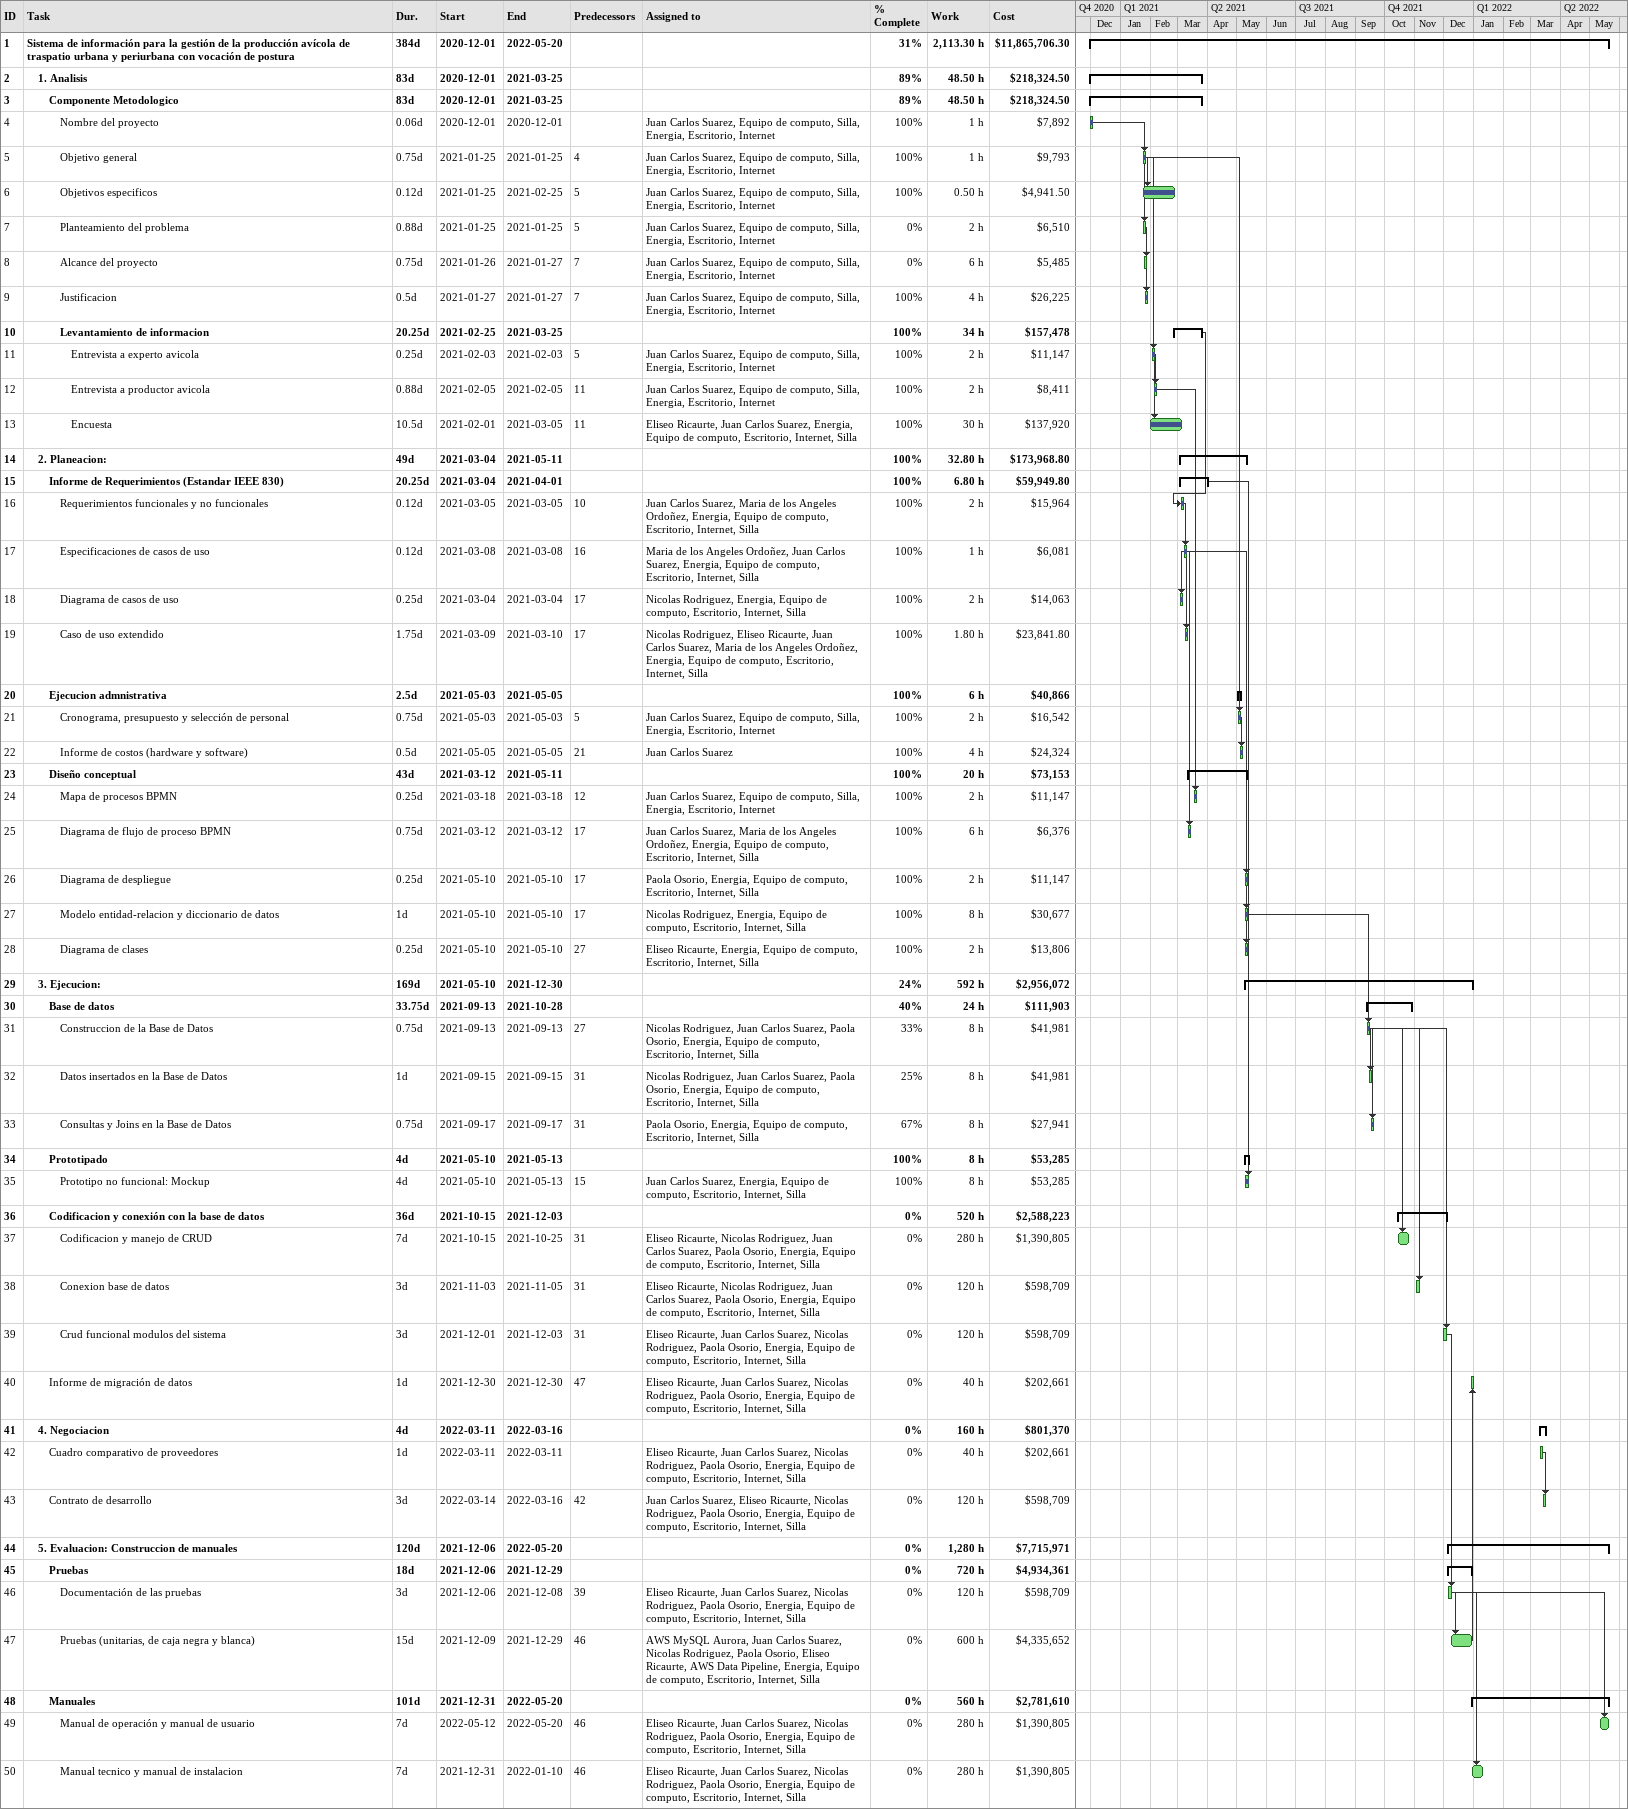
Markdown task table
| ID | Level | Task | Duration | Start | Finish | Predecessors | Resources | % complete | Work (h) | Cost ($) |
|---|---|---|---|---|---|---|---|---|---|---|
| 1 | 1 | **Sistema de información para la gestión de la producción avícola de traspatio urbana y periurbana con vocación de postura** | 384d | 2020-12-01 | 2022-05-20 |  |  | 31 | 2113.30 | 11865706.30 |
| 2 | 2 | **1. Analisis** | 83d | 2020-12-01 | 2021-03-25 |  |  | 89 | 48.50 | 218324.50 |
| 3 | 3 | **Componente Metodologico** | 83d | 2020-12-01 | 2021-03-25 |  |  | 89 | 48.50 | 218324.50 |
| 4 | 4 | Nombre del proyecto | 0.06d | 2020-12-01 | 2020-12-01 |  | Juan Carlos Suarez, Equipo de computo, Silla, Energia, Escritorio, Internet | 100 | 1 | 7892 |
| 5 | 4 | Objetivo general | 0.75d | 2021-01-25 | 2021-01-25 | 4 | Juan Carlos Suarez, Equipo de computo, Silla, Energia, Escritorio, Internet | 100 | 1 | 9793 |
| 6 | 4 | Objetivos especificos | 0.12d | 2021-01-25 | 2021-02-25 | 5 | Juan Carlos Suarez, Equipo de computo, Silla, Energia, Escritorio, Internet | 100 | 0.50 | 4941.50 |
| 7 | 4 | Planteamiento del problema | 0.88d | 2021-01-25 | 2021-01-25 | 5 | Juan Carlos Suarez, Equipo de computo, Silla, Energia, Escritorio, Internet | 0 | 2 | 6510 |
| 8 | 4 | Alcance del proyecto | 0.75d | 2021-01-26 | 2021-01-27 | 7 | Juan Carlos Suarez, Equipo de computo, Silla, Energia, Escritorio, Internet | 0 | 6 | 5485 |
| 9 | 4 | Justificacion | 0.5d | 2021-01-27 | 2021-01-27 | 7 | Juan Carlos Suarez, Equipo de computo, Silla, Energia, Escritorio, Internet | 100 | 4 | 26225 |
| 10 | 4 | **Levantamiento de informacion** | 20.25d | 2021-02-25 | 2021-03-25 |  |  | 100 | 34 | 157478 |
| 11 | 5 | Entrevista a experto avicola | 0.25d | 2021-02-03 | 2021-02-03 | 5 | Juan Carlos Suarez, Equipo de computo, Silla, Energia, Escritorio, Internet | 100 | 2 | 11147 |
| 12 | 5 | Entrevista a productor avicola | 0.88d | 2021-02-05 | 2021-02-05 | 11 | Juan Carlos Suarez, Equipo de computo, Silla, Energia, Escritorio, Internet | 100 | 2 | 8411 |
| 13 | 5 | Encuesta | 10.5d | 2021-02-01 | 2021-03-05 | 11 | Eliseo Ricaurte, Juan Carlos Suarez, Energia, Equipo de computo, Escritorio, Internet, Silla | 100 | 30 | 137920 |
| 14 | 2 | **2. Planeacion:** | 49d | 2021-03-04 | 2021-05-11 |  |  | 100 | 32.80 | 173968.80 |
| 15 | 3 | **Informe de Requerimientos (Estandar IEEE 830)** | 20.25d | 2021-03-04 | 2021-04-01 |  |  | 100 | 6.80 | 59949.80 |
| 16 | 4 | Requerimientos funcionales y no funcionales | 0.12d | 2021-03-05 | 2021-03-05 | 10 | Juan Carlos Suarez, Maria de los Angeles Ordoñez, Energia, Equipo de computo, Escritorio, Internet, Silla | 100 | 2 | 15964 |
| 17 | 4 | Especificaciones de casos de uso | 0.12d | 2021-03-08 | 2021-03-08 | 16 | Maria de los Angeles Ordoñez, Juan Carlos Suarez, Energia, Equipo de computo, Escritorio, Internet, Silla | 100 | 1 | 6081 |
| 18 | 4 | Diagrama de casos de uso | 0.25d | 2021-03-04 | 2021-03-04 | 17 | Nicolas Rodriguez, Energia, Equipo de computo, Escritorio, Internet, Silla | 100 | 2 | 14063 |
| 19 | 4 | Caso de uso extendido | 1.75d | 2021-03-09 | 2021-03-10 | 17 | Nicolas Rodriguez, Eliseo Ricaurte, Juan Carlos Suarez, Maria de los Angeles Ordoñez, Energia, Equipo de computo, Escritorio, Internet, Silla | 100 | 1.80 | 23841.80 |
| 20 | 3 | **Ejecucion admnistrativa** | 2.5d | 2021-05-03 | 2021-05-05 |  |  | 100 | 6 | 40866 |
| 21 | 4 | Cronograma, presupuesto y selección de personal | 0.75d | 2021-05-03 | 2021-05-03 | 5 | Juan Carlos Suarez, Equipo de computo, Silla, Energia, Escritorio, Internet | 100 | 2 | 16542 |
| 22 | 4 | Informe de costos (hardware y software) | 0.5d | 2021-05-05 | 2021-05-05 | 21 | Juan Carlos Suarez | 100 | 4 | 24324 |
| 23 | 3 | **Diseño conceptual** | 43d | 2021-03-12 | 2021-05-11 |  |  | 100 | 20 | 73153 |
| 24 | 4 | Mapa de procesos BPMN | 0.25d | 2021-03-18 | 2021-03-18 | 12 | Juan Carlos Suarez, Equipo de computo, Silla, Energia, Escritorio, Internet | 100 | 2 | 11147 |
| 25 | 4 | Diagrama de flujo de proceso BPMN | 0.75d | 2021-03-12 | 2021-03-12 | 17 | Juan Carlos Suarez, Maria de los Angeles Ordoñez, Energia, Equipo de computo, Escritorio, Internet, Silla | 100 | 6 | 6376 |
| 26 | 4 | Diagrama de despliegue | 0.25d | 2021-05-10 | 2021-05-10 | 17 | Paola Osorio, Energia, Equipo de computo, Escritorio, Internet, Silla | 100 | 2 | 11147 |
| 27 | 4 | Modelo entidad-relacion y diccionario de datos | 1d | 2021-05-10 | 2021-05-10 | 17 | Nicolas Rodriguez, Energia, Equipo de computo, Escritorio, Internet, Silla | 100 | 8 | 30677 |
| 28 | 4 | Diagrama de clases | 0.25d | 2021-05-10 | 2021-05-10 | 27 | Eliseo Ricaurte, Energia, Equipo de computo, Escritorio, Internet, Silla | 100 | 2 | 13806 |
| 29 | 2 | **3. Ejecucion:** | 169d | 2021-05-10 | 2021-12-30 |  |  | 24 | 592 | 2956072 |
| 30 | 3 | **Base de datos** | 33.75d | 2021-09-13 | 2021-10-28 |  |  | 40 | 24 | 111903 |
| 31 | 4 | Construccion de la Base de Datos | 0.75d | 2021-09-13 | 2021-09-13 | 27 | Nicolas Rodriguez, Juan Carlos Suarez, Paola Osorio, Energia, Equipo de computo, Escritorio, Internet, Silla | 33 | 8 | 41981 |
| 32 | 4 | Datos insertados en la Base de Datos | 1d | 2021-09-15 | 2021-09-15 | 31 | Nicolas Rodriguez, Juan Carlos Suarez, Paola Osorio, Energia, Equipo de computo, Escritorio, Internet, Silla | 25 | 8 | 41981 |
| 33 | 4 | Consultas y Joins en la Base de Datos | 0.75d | 2021-09-17 | 2021-09-17 | 31 | Paola Osorio, Energia, Equipo de computo, Escritorio, Internet, Silla | 67 | 8 | 27941 |
| 34 | 3 | **Prototipado** | 4d | 2021-05-10 | 2021-05-13 |  |  | 100 | 8 | 53285 |
| 35 | 4 | Prototipo no funcional: Mockup | 4d | 2021-05-10 | 2021-05-13 | 15 | Juan Carlos Suarez, Energia, Equipo de computo, Escritorio, Internet, Silla | 100 | 8 | 53285 |
| 36 | 3 | **Codificacion y conexión con la base de datos** | 36d | 2021-10-15 | 2021-12-03 |  |  | 0 | 520 | 2588223 |
| 37 | 4 | Codificacion y manejo de CRUD | 7d | 2021-10-15 | 2021-10-25 | 31 | Eliseo Ricaurte, Nicolas Rodriguez, Juan Carlos Suarez, Paola Osorio, Energia, Equipo de computo, Escritorio, Internet, Silla | 0 | 280 | 1390805 |
| 38 | 4 | Conexion base de datos | 3d | 2021-11-03 | 2021-11-05 | 31 | Eliseo Ricaurte, Nicolas Rodriguez, Juan Carlos Suarez, Paola Osorio, Energia, Equipo de computo, Escritorio, Internet, Silla | 0 | 120 | 598709 |
| 39 | 4 | Crud funcional modulos del sistema | 3d | 2021-12-01 | 2021-12-03 | 31 | Eliseo Ricaurte, Juan Carlos Suarez, Nicolas Rodriguez, Paola Osorio, Energia, Equipo de computo, Escritorio, Internet, Silla | 0 | 120 | 598709 |
| 40 | 3 | Informe de migración de datos | 1d | 2021-12-30 | 2021-12-30 | 47 | Eliseo Ricaurte, Juan Carlos Suarez, Nicolas Rodriguez, Paola Osorio, Energia, Equipo de computo, Escritorio, Internet, Silla | 0 | 40 | 202661 |
| 41 | 2 | **4. Negociacion** | 4d | 2022-03-11 | 2022-03-16 |  |  | 0 | 160 | 801370 |
| 42 | 3 | Cuadro comparativo de proveedores | 1d | 2022-03-11 | 2022-03-11 |  | Eliseo Ricaurte, Juan Carlos Suarez, Nicolas Rodriguez, Paola Osorio, Energia, Equipo de computo, Escritorio, Internet, Silla | 0 | 40 | 202661 |
| 43 | 3 | Contrato de desarrollo | 3d | 2022-03-14 | 2022-03-16 | 42 | Juan Carlos Suarez, Eliseo Ricaurte, Nicolas Rodriguez, Paola Osorio, Energia, Equipo de computo, Escritorio, Internet, Silla | 0 | 120 | 598709 |
| 44 | 2 | **5. Evaluacion: Construccion de manuales** | 120d | 2021-12-06 | 2022-05-20 |  |  | 0 | 1280 | 7715971 |
| 45 | 3 | **Pruebas** | 18d | 2021-12-06 | 2021-12-29 |  |  | 0 | 720 | 4934361 |
| 46 | 4 | Documentación de las pruebas | 3d | 2021-12-06 | 2021-12-08 | 39 | Eliseo Ricaurte, Juan Carlos Suarez, Nicolas Rodriguez, Paola Osorio, Energia, Equipo de computo, Escritorio, Internet, Silla | 0 | 120 | 598709 |
| 47 | 4 | Pruebas (unitarias, de caja negra y blanca) | 15d | 2021-12-09 | 2021-12-29 | 46 | AWS MySQL Aurora, Juan Carlos Suarez, Nicolas Rodriguez, Paola Osorio, Eliseo Ricaurte, AWS Data Pipeline, Energia, Equipo de computo, Escritorio, Internet, Silla | 0 | 600 | 4335652 |
| 48 | 3 | **Manuales** | 101d | 2021-12-31 | 2022-05-20 |  |  | 0 | 560 | 2781610 |
| 49 | 4 | Manual de operación y manual de usuario | 7d | 2022-05-12 | 2022-05-20 | 46 | Eliseo Ricaurte, Juan Carlos Suarez, Nicolas Rodriguez, Paola Osorio, Energia, Equipo de computo, Escritorio, Internet, Silla | 0 | 280 | 1390805 |
| 50 | 4 | Manual tecnico y manual de instalacion | 7d | 2021-12-31 | 2022-01-10 | 46 | Eliseo Ricaurte, Juan Carlos Suarez, Nicolas Rodriguez, Paola Osorio, Energia, Equipo de computo, Escritorio, Internet, Silla | 0 | 280 | 1390805 |
